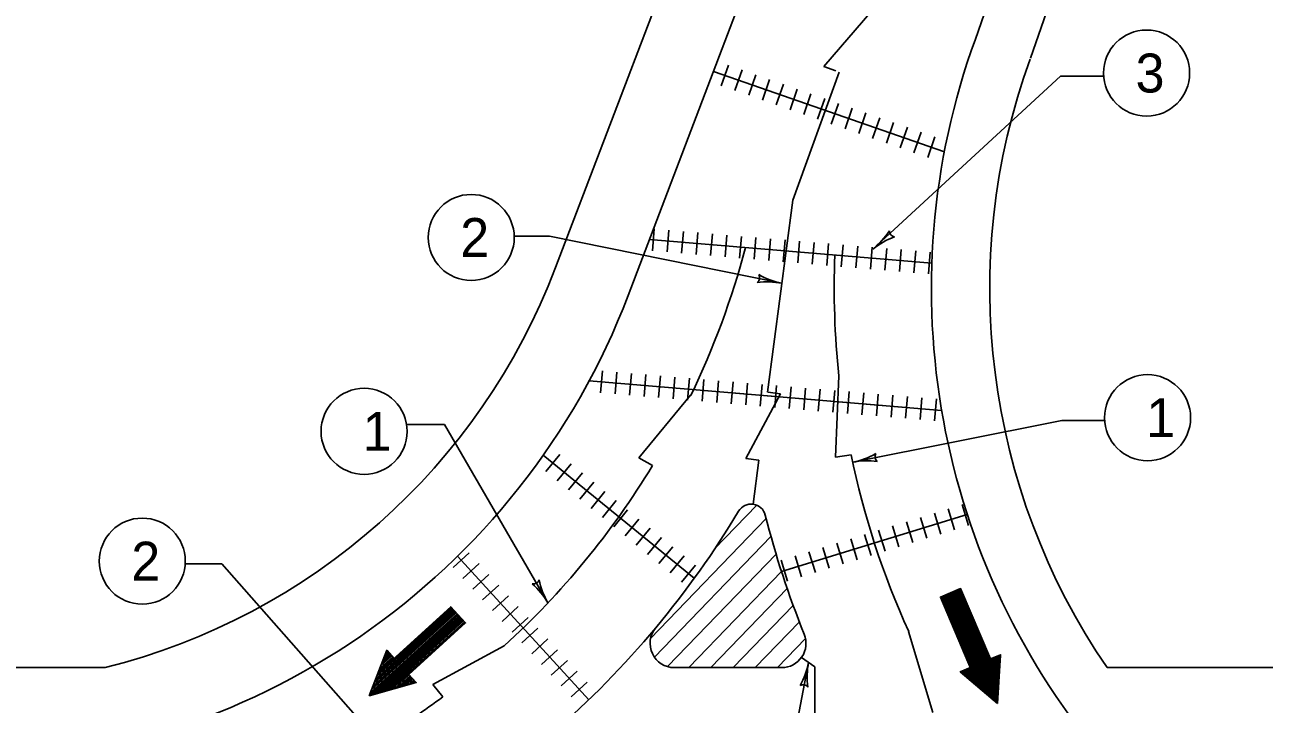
# Model space of a CAD drawing. Extents: x 1007 to 1035.5, y 1000.5 to 1058.1.
# Drawn here: x 1012.84 to 1019.22, y 1009.56 to 1013.05 of the extents above; entities that cross this region are included whole.
import ezdxf

# ---------------------------------------------------------------- set-up
doc = ezdxf.new("R2010")
doc.units = 0
doc.layers.add('Level 1', color=7, linetype='Continuous')
doc.layers.add('Level 2', color=7, linetype='Continuous')

msp = doc.modelspace()

# ---------------------------------------------------------------- linework, layer by layer
at = {"layer": 'Level 1'}
for p, q in [((1018.9511, 1020.6605), (1015.5748, 1011.8003)), ((1019.3269, 1020.5238), (1015.9485, 1011.6578)), ((1020.2393, 1020.1916), (1017.7348, 1012.9758)), ((1020.5213, 1020.089), (1018.0183, 1012.8774)), ((1017.2018, 1013.1217), (1016.955, 1012.8348)), ((1016.4638, 1012.8421), (1016.4268, 1012.736)), ((1016.3876, 1012.8088), (1017.5753, 1012.3965)), ((1016.5346, 1012.8174), (1016.4977, 1012.7113)), ((1016.6054, 1012.7928), (1016.5685, 1012.6867)), ((1017.0343, 1012.8057), (1016.7949, 1012.1478)), ((1017.0176, 1012.8118), (1016.955, 1012.8348)), ((1018.1729, 1012.7846), (1017.2079, 1011.8959)), ((1018.3953, 1012.7846), (1018.1729, 1012.7846)), ((1016.6763, 1012.7681), (1016.6393, 1012.662)), ((1016.7471, 1012.7435), (1016.7102, 1012.6374)), ((1016.8179, 1012.7189), (1016.7811, 1012.6128)), ((1016.8888, 1012.6943), (1016.8519, 1012.5882)), ((1016.9596, 1012.6697), (1016.9228, 1012.5635)), ((1017.0304, 1012.6451), (1016.9934, 1012.5388)), ((1017.1013, 1012.6205), (1017.0644, 1012.5141)), ((1017.1721, 1012.5959), (1017.1353, 1012.4895)), ((1017.2432, 1012.5713), (1017.2061, 1012.465)), ((1017.3142, 1012.5467), (1017.2771, 1012.4405)), ((1017.385, 1012.5222), (1017.3479, 1012.4158)), ((1017.4557, 1012.4977), (1017.4188, 1012.3913)), ((1017.5265, 1012.4731), (1017.4898, 1012.3668)), ((1016.6661, 1011.1605), (1016.7949, 1012.1478)), ((1015.3619, 1011.9629), (1015.5433, 1011.9629)), ((1015.5433, 1011.9629), (1016.739, 1011.7198)), ((1016.0828, 1011.9992), (1016.0734, 1011.8873)), ((1016.1576, 1011.9928), (1016.1482, 1011.8809)), ((1016.2323, 1011.9865), (1016.2229, 1011.8746)), ((1016.307, 1011.9803), (1016.2977, 1011.8683)), ((1016.3818, 1011.974), (1016.3724, 1011.862)), ((1016.4565, 1011.9678), (1016.4472, 1011.8558)), ((1016.5313, 1011.9614), (1016.5219, 1011.8495)), ((1016.606, 1011.9552), (1016.5967, 1011.8433)), ((1016.6808, 1011.9488), (1016.6714, 1011.8369)), ((1016.0577, 1011.9443), (1017.5109, 1011.8233)), ((1016.7555, 1011.9426), (1016.7462, 1011.8307)), ((1016.8303, 1011.9363), (1016.8208, 1011.8243)), ((1016.905, 1011.9301), (1016.8954, 1011.8179)), ((1016.9798, 1011.9239), (1016.9703, 1011.8117)), ((1017.0545, 1011.9177), (1017.0449, 1011.8054)), ((1017.1293, 1011.9114), (1017.1198, 1011.7993)), ((1017.2041, 1011.9053), (1017.1948, 1011.7933)), ((1017.2788, 1011.8991), (1017.2693, 1011.7869)), ((1017.3534, 1011.8929), (1017.3441, 1011.7807)), ((1017.4282, 1011.8866), (1017.419, 1011.7745)), ((1017.5029, 1011.8803), (1017.4938, 1011.7682)), ((1015.8154, 1011.269), (1015.806, 1011.157)), ((1015.8902, 1011.2627), (1015.8806, 1011.1508)), ((1015.9648, 1011.2564), (1015.9554, 1011.1444)), ((1016.0395, 1011.2501), (1016.03, 1011.1381)), ((1016.1142, 1011.2438), (1016.1048, 1011.1318)), ((1017.0148, 1010.8259), (1017.0325, 1011.244)), ((1015.7473, 1011.2176), (1017.3574, 1011.0834)), ((1016.189, 1011.2374), (1016.1796, 1011.1255)), ((1016.2637, 1011.2313), (1016.2543, 1011.1193)), ((1016.3385, 1011.2251), (1016.3291, 1011.113)), ((1016.4131, 1011.2186), (1016.4038, 1011.1068)), ((1016.4879, 1011.2125), (1016.4785, 1011.1005)), ((1016.5626, 1011.2061), (1016.5533, 1011.0941)), ((1016.6374, 1011.1998), (1016.628, 1011.088)), ((1016.7122, 1011.1936), (1016.7027, 1011.0816)), ((1016.7868, 1011.1873), (1016.7773, 1011.0752)), ((1016.8616, 1011.1812), (1016.8522, 1011.069)), ((1016.0027, 1010.8214), (1016.2697, 1011.1441)), ((1016.732, 1011.1521), (1016.5541, 1010.8183)), ((1016.6666, 1011.1604), (1016.732, 1011.1521)), ((1016.9363, 1011.1749), (1016.9268, 1011.0627)), ((1017.0111, 1011.1686), (1017.0016, 1011.0566)), ((1017.0859, 1011.1626), (1017.0766, 1011.0505)), ((1017.1608, 1011.1563), (1017.1513, 1011.0441)), ((1017.2353, 1011.1502), (1017.226, 1011.0379)), ((1017.3101, 1011.1439), (1017.3008, 1011.0318)), ((1017.3848, 1011.1377), (1017.3756, 1011.0255)), ((1017.4596, 1011.1314), (1017.4503, 1011.0193)), ((1017.5343, 1011.1252), (1017.5251, 1011.013)), ((1014.8079, 1010.9937), (1015.0024, 1010.9937)), ((1015.0024, 1010.9937), (1015.5353, 1010.0763)), ((1018.18, 1011.0146), (1017.1037, 1010.7997)), ((1018.4002, 1011.0146), (1018.18, 1011.0146)), ((1015.5113, 1010.8353), (1016.2884, 1010.2028)), ((1015.5964, 1010.8391), (1015.5253, 1010.7519)), ((1016.0743, 1010.7827), (1016.0027, 1010.8214)), ((1016.6202, 1010.8095), (1016.5541, 1010.8183)), ((1016.5908, 1010.584), (1016.6202, 1010.8095)), ((1017.0956, 1010.8382), (1017.0148, 1010.8259)), ((1015.6544, 1010.7918), (1015.5835, 1010.7046)), ((1015.7126, 1010.7443), (1015.6416, 1010.6573)), ((1015.7708, 1010.6971), (1015.6997, 1010.6098)), ((1015.8288, 1010.6497), (1015.7578, 1010.5625)), ((1015.8869, 1010.6023), (1015.8161, 1010.5153)), ((1015.9451, 1010.5549), (1015.8742, 1010.4678)), ((1016.3933, 1010.3534), (1016.6107, 1010.5785)), ((1017.5953, 1010.56), (1017.6283, 1010.4523)), ((1017.667, 1010.5819), (1017.7002, 1010.4744)), ((1016.0033, 1010.5076), (1015.9323, 1010.4205)), ((1016.0637, 1009.8939), (1016.6584, 1010.5098)), ((1016.7373, 1010.2375), (1017.6933, 1010.531)), ((1017.3803, 1010.4938), (1017.4132, 1010.3862)), ((1017.4521, 1010.5158), (1017.4851, 1010.4083)), ((1017.5238, 1010.5379), (1017.5567, 1010.4303)), ((1016.0614, 1010.4601), (1015.9903, 1010.373)), ((1016.0836, 1009.7965), (1016.6832, 1010.4175)), ((1017.1652, 1010.4277), (1017.1981, 1010.32)), ((1017.2368, 1010.4498), (1017.2699, 1010.3421)), ((1017.3085, 1010.4718), (1017.3415, 1010.3641)), ((1016.1195, 1010.4127), (1016.0485, 1010.3257)), ((1016.1776, 1010.3653), (1016.1067, 1010.2783)), ((1016.9502, 1010.3616), (1016.9831, 1010.2543)), ((1017.0218, 1010.3836), (1017.0548, 1010.2763)), ((1017.0935, 1010.4056), (1017.1264, 1010.2983)), ((1015.1303, 1010.3337), (1015.0473, 1010.2579)), ((1015.0699, 1010.3158), (1015.7451, 1009.5773)), ((1016.1508, 1009.7483), (1016.7095, 1010.3266)), ((1016.2358, 1010.3179), (1016.1649, 1010.2308)), ((1016.7351, 1010.2957), (1016.7681, 1010.1883)), ((1016.8068, 1010.3177), (1016.8397, 1010.2103)), ((1016.8785, 1010.3396), (1016.9114, 1010.2323)), ((1013.669, 1010.2773), (1013.8575, 1010.2773)), ((1013.8575, 1010.2773), (1014.6948, 1009.3291)), ((1015.1808, 1010.2783), (1015.0979, 1010.2025)), ((1015.2314, 1010.2229), (1015.1484, 1010.1472)), ((1016.294, 1010.2707), (1016.223, 1010.1835)), ((1016.26, 1009.7432), (1016.7373, 1010.2374)), ((1015.282, 1010.1677), (1015.1989, 1010.0918)), ((1015.3325, 1010.1123), (1015.2494, 1010.0364)), ((1016.374, 1009.7432), (1016.7665, 1010.1496)), ((1015.3831, 1010.0569), (1015.3003, 1009.9812)), ((1016.4881, 1009.7432), (1016.7971, 1010.0632)), ((1015.4337, 1010.0015), (1015.3508, 1009.9258)), ((1016.6022, 1009.7432), (1016.8291, 1009.9782)), ((1015.4843, 1009.9462), (1015.4013, 1009.8704)), ((1017.5157, 1009.5126), (1017.3916, 1009.9295)), ((1014.9426, 1009.656), (1015.3108, 1009.8554)), ((1015.5348, 1009.8907), (1015.4518, 1009.8149)), ((1016.7161, 1009.7432), (1016.8607, 1009.8929)), ((1015.5853, 1009.8353), (1015.5023, 1009.7596)), ((1015.6358, 1009.7798), (1015.5529, 1009.7042)), ((1016.84, 1009.7958), (1016.9088, 1009.7468)), ((1008.1587, 1009.7432), (1013.2568, 1009.7432)), ((1015.6865, 1009.7245), (1015.6036, 1009.6488)), ((1016.186, 1009.7432), (1016.7382, 1009.7432)), ((1016.7587, 1009.1563), (1016.8764, 1009.7699)), ((1016.9088, 1009.2432), (1016.9088, 1009.7468)), ((1018.4126, 1009.7432), (1033.7409, 1009.7432)), ((1014.9946, 1009.5933), (1014.9426, 1009.656)), ((1015.7372, 1009.6692), (1015.6542, 1009.5933))]:
    msp.add_line(p, q, dxfattribs=at)
for points in [[(1017.8486, 1009.5585), (1017.6574, 1009.7218), (1017.7093, 1009.7438), (1017.5554, 1010.1063), (1017.659, 1010.1502), (1017.8129, 1009.7878), (1017.8647, 1009.8098)], [(1014.6154, 1009.5983), (1014.7064, 1009.8325), (1014.7443, 1009.791), (1015.0356, 1010.0562), (1015.1115, 1009.9728), (1014.8202, 1009.7078), (1014.8579, 1009.6662)]]:
    msp.add_lwpolyline(points, close=True, dxfattribs=at)
for points in [[(1017.7534, 1009.6398), (1017.5554, 1010.1063)], [(1017.7584, 1009.6356), (1017.5581, 1010.1072)], [(1017.7679, 1009.6274), (1017.5633, 1010.1094)], [(1017.7776, 1009.6192), (1017.5684, 1010.1117)], [(1017.7871, 1009.6111), (1017.5735, 1010.1138)], [(1017.7967, 1009.6028), (1017.5788, 1010.1163)], [(1017.8063, 1009.5947), (1017.584, 1010.1184)], [(1017.8159, 1009.5863), (1017.5892, 1010.1208)], [(1017.8254, 1009.5783), (1017.5943, 1010.1229)], [(1017.835, 1009.57), (1017.5995, 1010.125)], [(1017.835, 1009.57), (1017.5995, 1010.125)], [(1017.8446, 1009.5619), (1017.6048, 1010.127)], [(1017.8491, 1009.5659), (1017.6098, 1010.1293)], [(1017.8499, 1009.5782), (1017.615, 1010.1314)], [(1017.8506, 1009.5909), (1017.6203, 1010.1337)], [(1017.8514, 1009.6033), (1017.6253, 1010.1358)], [(1017.8522, 1009.6158), (1017.6306, 1010.1382)], [(1017.853, 1009.6283), (1017.6358, 1010.1403)], [(1017.8538, 1009.641), (1017.6409, 1010.1426)], [(1017.8545, 1009.6535), (1017.6461, 1010.1448)], [(1017.8555, 1009.666), (1017.6513, 1010.147)], [(1017.8562, 1009.6784), (1017.6564, 1010.1491)], [(1014.6357, 1009.6503), (1015.0564, 1010.0331)], [(1014.6401, 1009.6618), (1015.0527, 1010.0373)], [(1014.6446, 1009.6737), (1015.0488, 1010.0414)], [(1014.6494, 1009.6854), (1015.045, 1010.0456)], [(1014.6538, 1009.6972), (1015.0413, 1010.0498)], [(1014.6586, 1009.709), (1015.0375, 1010.0538)], [(1014.6608, 1009.7149), (1015.0356, 1010.0562)], [(1014.6175, 1009.6032), (1015.0715, 1010.0165)], [(1014.6219, 1009.6148), (1015.0678, 1010.0207)], [(1014.6219, 1009.6148), (1015.0678, 1010.0207)], [(1014.6226, 1009.6003), (1015.0754, 1010.0123)], [(1014.6266, 1009.6267), (1015.064, 1010.0248)], [(1014.6313, 1009.6385), (1015.0602, 1010.0289)], [(1014.6346, 1009.6038), (1015.0791, 1010.0081)], [(1014.6468, 1009.6071), (1015.083, 1010.004)], [(1014.6588, 1009.6104), (1015.0867, 1009.9998)], [(1014.6708, 1009.6138), (1015.0904, 1009.9958)], [(1014.6829, 1009.6172), (1015.0943, 1009.9914)], [(1014.6951, 1009.6206), (1015.0981, 1009.9873)], [(1014.7072, 1009.6241), (1015.1018, 1009.9833)], [(1014.7193, 1009.6273), (1015.1057, 1009.979)], [(1014.7313, 1009.6309), (1015.1094, 1009.975)], [(1014.6653, 1009.7266), (1014.7405, 1009.7951)], [(1014.6698, 1009.7384), (1014.7368, 1009.7994)], [(1014.6744, 1009.7503), (1014.733, 1009.8035)], [(1014.6789, 1009.762), (1014.7292, 1009.8075)], [(1014.6837, 1009.7738), (1014.7255, 1009.8118)], [(1014.6881, 1009.7855), (1014.7215, 1009.8158)], [(1014.6928, 1009.7973), (1014.7178, 1009.8201)], [(1014.6972, 1009.8088), (1014.7142, 1009.8243)], [(1014.7018, 1009.8206), (1014.7104, 1009.8284)], [(1014.7063, 1009.8325), (1014.7064, 1009.8325)], [(1017.8572, 1009.691), (1017.8154, 1009.7889)], [(1017.8578, 1009.7036), (1017.8205, 1009.7911)], [(1017.8578, 1009.7036), (1017.8205, 1009.7911)], [(1017.8587, 1009.7159), (1017.826, 1009.7933)], [(1017.8594, 1009.7286), (1017.831, 1009.7954)], [(1017.8603, 1009.741), (1017.8362, 1009.7977)], [(1017.861, 1009.7534), (1017.8413, 1009.7999)], [(1017.8617, 1009.7661), (1017.8465, 1009.802)], [(1017.8627, 1009.7785), (1017.8517, 1009.8042)], [(1017.8634, 1009.7912), (1017.857, 1009.8066)], [(1017.8642, 1009.8035), (1017.8619, 1009.8085)], [(1017.6574, 1009.7217), (1017.6574, 1009.7218)], [(1017.6671, 1009.7134), (1017.6628, 1009.7241)], [(1017.6767, 1009.7053), (1017.6678, 1009.7263)], [(1017.6864, 1009.697), (1017.6728, 1009.7285)], [(1017.6958, 1009.6887), (1017.6782, 1009.7306)], [(1017.7057, 1009.6807), (1017.6835, 1009.7328)], [(1017.7152, 1009.6723), (1017.6885, 1009.7349)], [(1017.7245, 1009.6643), (1017.6937, 1009.7373)], [(1017.7343, 1009.6561), (1017.6991, 1009.7393)], [(1017.7439, 1009.6478), (1017.7041, 1009.7417)], [(1014.7434, 1009.6342), (1014.8222, 1009.7058)], [(1014.7554, 1009.6375), (1014.8258, 1009.7015)], [(1014.7554, 1009.6375), (1014.8258, 1009.7015)], [(1014.7676, 1009.6408), (1014.8297, 1009.6973)], [(1014.7797, 1009.6443), (1014.8333, 1009.6933)], [(1014.7918, 1009.6477), (1014.8372, 1009.6891)], [(1014.8037, 1009.651), (1014.8409, 1009.6849)], [(1014.8158, 1009.6543), (1014.8448, 1009.6808)], [(1014.8279, 1009.6577), (1014.8484, 1009.6767)], [(1014.84, 1009.6612), (1014.8523, 1009.6723)], [(1014.8521, 1009.6644), (1014.8562, 1009.6682)]]:
    msp.add_lwpolyline(points, dxfattribs=at)
for centre in [(1018.616, 1012.8013), (1015.1408, 1011.9555), (1018.621, 1011.0287), (1014.5894, 1010.9585), (1013.4482, 1010.2909)]:
    msp.add_circle(centre, 0.2213, dxfattribs=at)
for centre, radius, start, end in [((1021.2587, 1011.6932), 3.75, 159.99981, 220.79339), ((1021.2587, 1011.6932), 3.45, 159.99939, 214.41739), ((1016.9628, 1012.2004), 0.3909, 308.84746, 327.51625), ((1017.4532, 1011.5915), 0.3909, 110.19462, 128.84135), ((1017.3238, 1011.9891), 0.0313, 177.62206, 259.73876), ((1012.4443, 1012.9932), 4.25, 334.20074, 345.13878), ((1016.9628, 1012.2004), 0.3909, 308.83524, 308.84746), ((1021.2587, 1011.6932), 4.25, 177.68541, 186.06806), ((1012.4443, 1012.9932), 3.35, 284.03465, 339.14086), ((1016.5933, 1011.7494), 0.0313, 307.27973, 29.39642), ((1016.8169, 1012.1028), 0.3909, 239.85229, 258.49902), ((1016.6611, 1011.3367), 0.3909, 78.50513, 97.17391), ((1016.6611, 1011.3367), 0.3909, 78.4929, 78.50513), ((1012.4443, 1012.9932), 3.75, 270, 339.13966), ((1021.2587, 1011.6932), 4.25, 191.60583, 204.51754), ((1017.0271, 1011.183), 0.3909, 281.27979, 281.29202), ((1017.0271, 1011.183), 0.3909, 281.29202, 299.9608), ((1017.1802, 1010.4163), 0.3909, 82.63918, 101.28591), ((1017.2495, 1010.8287), 0.0313, 150.06661, 232.18331), ((1012.4443, 1012.9932), 4.25, 312.41019, 328.65997), ((1012.4443, 1012.9932), 4.75, 320.13228, 329.02108), ((1016.5811, 1010.5096), 0.075, 14.19917, 149.02103), ((1021.2587, 1011.6932), 4.75, 194.19928, 201.98527), ((1015.4607, 1010.2048), 0.0313, 258.9264, 341.0431), ((1015.1973, 1009.8799), 0.3909, 30.15181, 48.82059), ((1015.8734, 1010.2726), 0.3909, 191.49896, 210.14569), ((1015.1973, 1009.8799), 0.3909, 30.13958, 30.15181), ((1012.4443, 1012.9932), 4.75, 310.97158, 320.13145), ((1016.186, 1009.8682), 0.125, 140.13166, 270), ((1016.7382, 1009.8682), 0.125, 270, 21.9847), ((1016.4925, 1009.8436), 0.3909, 330.48589, 349.13262), ((1017.2604, 1009.6963), 0.3909, 169.13873, 187.80751), ((1017.2604, 1009.6963), 0.3909, 169.12651, 169.13873), ((1016.8484, 1009.6239), 0.0313, 37.91333, 120.03002), ((1012.4443, 1012.9932), 4.25, 302.10639, 306.87419)]:
    msp.add_arc(centre, radius, start, end, dxfattribs=at)
at = {"layer": 'Level 2'}
msp.add_line((1015.7473, 1011.2176), (1017.5614, 1011.0665), dxfattribs=at)

# ---------------------------------------------------------------- texts
at = {"layer": 'Level 1'}
for s, p in [('3', (1018.5593, 1012.7013)), ('2', (1015.0841, 1011.8555)), ('1', (1018.6139, 1010.9287)), ('1', (1014.5823, 1010.8585)), ('2', (1013.3915, 1010.1909))]:
    msp.add_text(s, height=0.2, dxfattribs=at).set_placement(p)

doc.saveas('drawing.dxf')
